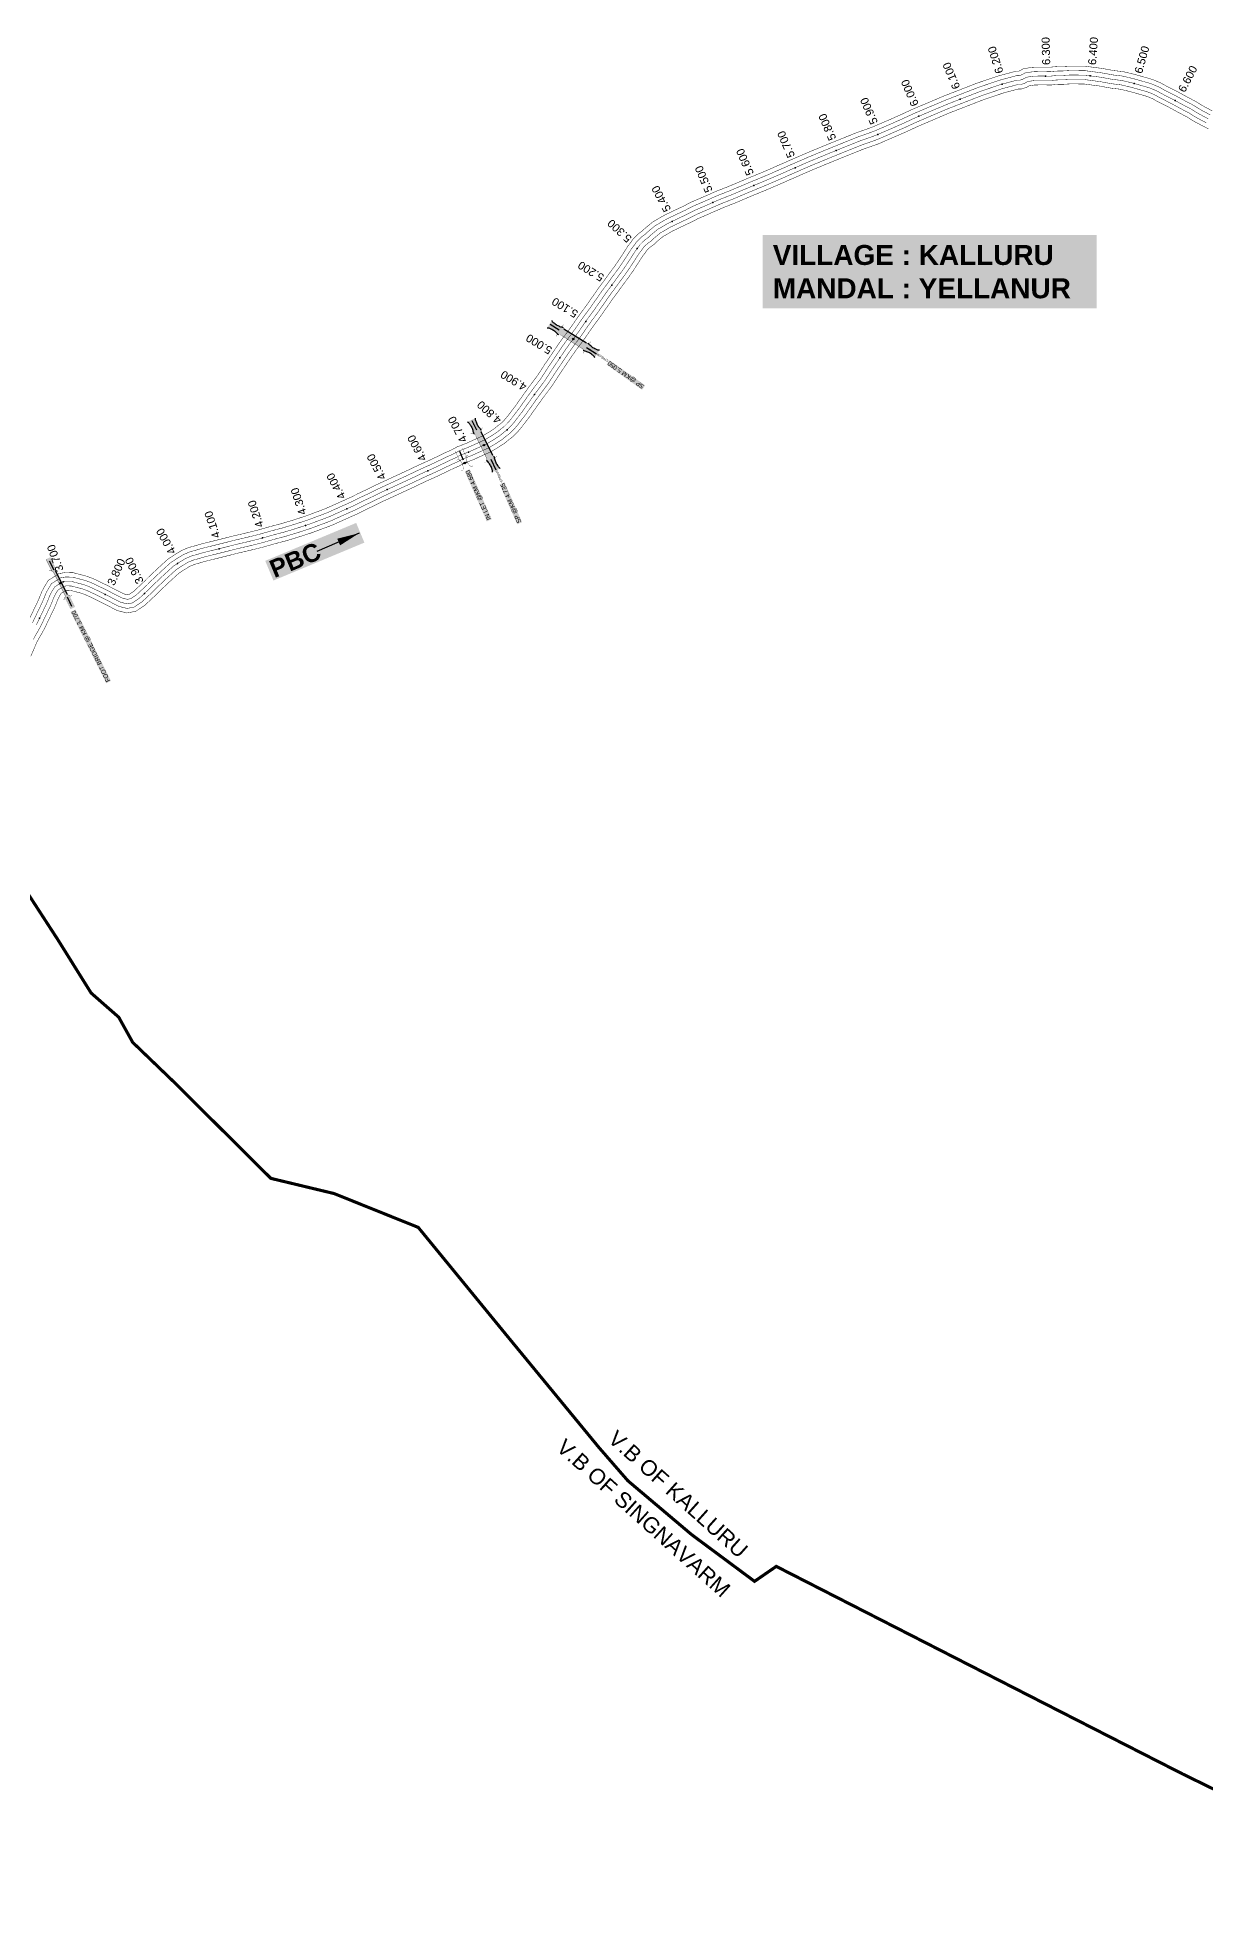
# Model space of a CAD drawing. Header units: inches. Extents: x 174104 to 230935, y 1583276 to 1631460.
# Drawn here: x 180822 to 183449, y 1613856 to 1618053 of the extents above; entities that cross this region are included whole.
import ezdxf
from ezdxf.enums import TextEntityAlignment as Align

# ---------------------------------------------------------------- set-up
doc = ezdxf.new("R2010")
doc.units = ezdxf.units.IN
doc.header["$LTSCALE"] = 15
doc.header["$MEASUREMENT"] = 0
doc.linetypes.add('ACAD_ISO02W100', pattern=[15, 12, -3])
doc.linetypes.add('HIDDEN2', pattern=[0.1875, 0.125, -0.0625])
for name, color, linetype in [('CANAL1', 7, 'Continuous'), ('CSMark', 72, 'Continuous'), ('RE REMARKS', 7, 'Continuous'), ('STRUCTURE', 5, 'Continuous'), ('TEXT', 1, 'Continuous'), ('text2', 7, 'Continuous'), ('VB', 72, 'Continuous'), ('VILLAGE BOUNDRY', 5, 'Continuous')]:
    doc.layers.add(name, color=color, linetype=linetype)
doc.styles.get("Standard").update_dxf_attribs({"font": 'arial.ttf'})
doc.dimstyles.get("Standard").update_dxf_attribs({"dimtxt": 0.18, "dimasz": 0.18, "dimexe": 0.18, "dimexo": 0.0625, "dimgap": 0.09, "dimtad": 0, "dimtih": 1, "dimtoh": 1, "dimdec": 4, "dimzin": 0, "dimdsep": 46, "dimtxsty": 'Standard', "dimcen": 0.09, "dimadec": 0, "dimazin": 0, "dimtfac": 1, "dimtdec": 4, "dimtofl": 0, "dimtmove": 0, "dimatfit": 3, "dimfxl": 1, "dimtolj": 1, "dimtzin": 0, "dimarcsym": 0})

# ---------------------------------------------------------------- blocks, each defined once
blk = doc.blocks.new('SLB')
at = {"layer": 'STRUCTURE'}
h = blk.add_hatch(dxfattribs=at)
h.set_pattern_fill('DOTS', color=6, scale=20, angle=320.3722, style=0)
h.set_pattern_definition([(320.372247934, (-159.4327, -72.9564), (1.2786241598, 0.5641323054), [0, -1.25])])
h.paths.add_polyline_path([(769699.5, 1706871.1), (769699.5, 1706861.1), (769729.1, 1706861.1), (769732.1, 1706863.1), (769792.1, 1706863.1), (769795.1, 1706861.1), (769824.7, 1706861.1), (769824.7, 1706871.1), (769795.1, 1706871.1), (769792.1, 1706869.1), (769732.1, 1706869.1), (769729.1, 1706871.1)])
at = {"layer": 'STRUCTURE', "color": 6, "const_width": 0.628}
for points in [[(769726.1, 1706877.1), (769726.1, 1706873.1), (769732.1, 1706869.1), (769792.1, 1706869.1), (769798.1, 1706873.1), (769798.1, 1706877.1)], [(769726.1, 1706855.1), (769726.1, 1706859.1), (769732.1, 1706863.1), (769792.1, 1706863.1), (769798.1, 1706859.1), (769798.1, 1706855.1)]]:
    blk.add_lwpolyline(points, dxfattribs=at)
at = {"layer": 'STRUCTURE', "color": 6, "linetype": 'ACAD_ISO02W100', "ltscale": 0.5, "const_width": 0.5}
for points in [[(769699.5, 1706871.1), (769729.1, 1706871.1)], [(769699.5, 1706861.1), (769729.1, 1706861.1)], [(769795.1, 1706871.1), (769824.7, 1706871.1)], [(769795.1, 1706861.1), (769824.7, 1706861.1)]]:
    blk.add_lwpolyline(points, dxfattribs=at)
at = {"layer": 'STRUCTURE', "color": 6}
blk.add_lwpolyline([(769732.1, 1706863.1), (769792.1, 1706863.1)], dxfattribs=at)
blk.add_lwpolyline([(769732.1, 1706863.1), (769792.1, 1706863.1)], dxfattribs=at)
at = {"layer": 'STRUCTURE', "color": 0}
blk.add_circle((769762.1, 1706866.1), 1.24, dxfattribs=at)
for points in [[(769703.8, 1706866), (769726.7, 1706866)], [(769818.6, 1706865.8), (769795.7, 1706865.8)]]:
    blk.add_leader(points, dimstyle='Standard', override={"dimasz": 10, "dimgap": 0.09, "dimtad": 0}, dxfattribs=at)
blk = doc.blocks.new('OT')
at = {"layer": 'STRUCTURE', "color": 190}
for points, const_width in [([(769751.4, 1706595.8), (769729.4, 1706595.8)], 0.5), ([(769775.2, 1706601.8), (769775.2, 1706597.8), (769769.2, 1706593.8), (769761.8, 1706593.8), (769754.4, 1706593.8), (769748.4, 1706597.8), (769748.4, 1706601.8)], 0.5), ([(769761.8, 1706593.8), (769761.8, 1706581)], 2.5), ([(769751.4, 1706579), (769729.4, 1706579)], 0.5), ([(769748.4, 1706573), (769748.4, 1706577), (769754.4, 1706581), (769761.8, 1706581), (769761.8, 1706581), (769761.8, 1706581), (769769.2, 1706581), (769775.2, 1706577), (769775.2, 1706573)], 0.5)]:
    blk.add_lwpolyline(points, dxfattribs=dict(at, const_width=const_width))
at = {"layer": 'STRUCTURE', "color": 0}
blk.add_circle((769761.8, 1706587.4), 1.87, dxfattribs=at)
blk.add_leader([(769732.6, 1706587.4), (769753.8, 1706587.4)], dimstyle='Standard', override={"dimasz": 10, "dimgap": 0.09, "dimtad": 0}, dxfattribs=at)
blk = doc.blocks.new('SP')
at = {"layer": 'STRUCTURE'}
h = blk.add_hatch(dxfattribs=at)
h.set_pattern_fill('DASH', color=256, scale=8, style=0)
edge = h.paths.add_edge_path()
edge.add_spline(control_points=[(769825.7, 1706742.1), (769825.3, 1706741.8), (769823.8, 1706740.8), (769820.9, 1706740.3), (769817, 1706739.7), (769811.4, 1706738.9), (769804, 1706739.7), (769798.4, 1706741), (769795.6, 1706741.6)], knot_values=[0, 0, 0, 0, 1.613557, 5.24513, 8.624976, 13.470124, 22.190216, 30.746377, 30.746377, 30.746377, 30.746377], degree=3, periodic=0)
edge.add_line((769795.6, 1706741.6), (769792.6, 1706739.6))
edge.add_line((769792.6, 1706739.6), (769732.6, 1706739.6))
edge.add_line((769732.6, 1706739.6), (769729.6, 1706741.6))
edge.add_spline(control_points=[(769729.6, 1706741.6), (769726.9, 1706740.9), (769721.3, 1706739.5), (769713.9, 1706738.5), (769708.3, 1706739.1), (769704.4, 1706739.6), (769701.5, 1706740), (769700, 1706741), (769699.5, 1706741.3)], knot_values=[0, 0, 0, 0, 8.556161, 17.276253, 22.121402, 25.501247, 29.13282, 30.746377, 30.746377, 30.746377, 30.746377], degree=3, periodic=0)
edge.add_line((769699.5, 1706741.3), (769699.5, 1706722.1))
edge.add_spline(control_points=[(769699.5, 1706722.1), (769700, 1706722.4), (769701.4, 1706723.4), (769704.3, 1706724), (769708.2, 1706724.5), (769713.8, 1706725.3), (769721.2, 1706724.5), (769726.8, 1706723.3), (769729.6, 1706722.6)], knot_values=[0, 0, 0, 0, 1.613557, 5.24513, 8.624976, 13.470124, 22.190216, 30.746377, 30.746377, 30.746377, 30.746377], degree=3, periodic=0)
edge.add_line((769729.6, 1706722.6), (769732.6, 1706724.6))
edge.add_line((769732.6, 1706724.6), (769792.6, 1706724.6))
edge.add_line((769792.6, 1706724.6), (769795.6, 1706722.6))
edge.add_spline(control_points=[(769795.6, 1706722.6), (769798.4, 1706723.3), (769803.9, 1706724.8), (769811.3, 1706725.8), (769817, 1706725.1), (769820.9, 1706724.7), (769823.8, 1706724.2), (769825.2, 1706723.3), (769825.7, 1706723)], knot_values=[0, 0, 0, 0, 8.556161, 17.276253, 22.121402, 25.501247, 29.13282, 30.746377, 30.746377, 30.746377, 30.746377], degree=3, periodic=0)
edge.add_line((769825.7, 1706723), (769825.7, 1706742.1))
h.paths.add_polyline_path([(769764.2, 1706732.1, -1), (769761.1, 1706732.1, -1)], flags=0)
h.paths.add_polyline_path([(769761.1, 1706732.1, 1), (769764.2, 1706732.1, 1)], flags=16)
at = {"layer": 'STRUCTURE', "const_width": 0.628}
for points in [[(769726.6, 1706747.6), (769726.6, 1706743.6), (769732.6, 1706739.6), (769792.6, 1706739.6), (769798.6, 1706743.6), (769798.6, 1706747.6)], [(769726.6, 1706716.6), (769726.6, 1706720.6), (769732.6, 1706724.6), (769792.6, 1706724.6), (769798.6, 1706720.6), (769798.6, 1706716.6)]]:
    blk.add_lwpolyline(points, dxfattribs=at)
at = {"layer": 'STRUCTURE', "color": 3}
blk.add_lwpolyline([(769732.6, 1706724.6), (769792.6, 1706724.6)], dxfattribs=at)
blk.add_lwpolyline([(769732.6, 1706724.6), (769792.6, 1706724.6)], dxfattribs=at)
at = {"layer": 'STRUCTURE', "color": 0}
blk.add_circle((769762.6, 1706732.1), 1.55, dxfattribs=at)
at = {"layer": 'STRUCTURE'}
for points in [[(769699.5, 1706741.3), (769700.9, 1706740.5), (769704.4, 1706739.6), (769707.8, 1706739.2), (769712.6, 1706738.8), (769721.3, 1706739.7), (769729.6, 1706741.6)], [(769699.5, 1706722.1), (769700.9, 1706723), (769704.4, 1706724), (769707.7, 1706724.5), (769712.5, 1706725), (769721.2, 1706724.4), (769729.6, 1706722.6)], [(769825.7, 1706742.1), (769824.3, 1706741.3), (769820.8, 1706740.3), (769817.5, 1706739.8), (769812.7, 1706739.2), (769804, 1706739.9), (769795.6, 1706741.6)], [(769825.7, 1706723), (769824.3, 1706723.8), (769820.8, 1706724.7), (769817.4, 1706725.1), (769812.6, 1706725.5), (769803.9, 1706724.6), (769795.6, 1706722.6)]]:
    blk.add_spline(points, degree=3, dxfattribs=at)
at = {"layer": 'STRUCTURE', "color": 0}
blk.add_text('STREAM', height=5, dxfattribs=at).set_placement((769684.3, 1706732.1), align=Align.MIDDLE_CENTER)
for points in [[(769727.4, 1706732.1), (769700.8, 1706732.1)], [(769824.4, 1706732.1), (769800.5, 1706732.1)]]:
    blk.add_leader(points, dimstyle='Standard', override={"dimasz": 10, "dimgap": 0.09, "dimtad": 0}, dxfattribs=at)
blk = doc.blocks.new('GGG')
at = {"layer": 'STRUCTURE', "color": 5, "insert": (181339.4, 1616872.7), "char_height": 40, "width": 213.631, "attachment_point": 1, "rotation": 22.6465, "bg_fill": 1, "box_fill_scale": 1.1, "bg_fill_color": 7, "bg_fill_true_color": 16777215, "bg_fill_transparency": 0}
blk.add_mtext('{\\fArial|b1|i0|c0|p34;\\C1;PBC}', dxfattribs=at)
at = {"layer": 'RE REMARKS', "color": 1}
blk.add_leader([(181545.2, 1616937), (181450.2, 1616896)], dimstyle='Standard', override={"dimasz": 50}, dxfattribs=at)

msp = doc.modelspace()

# ---------------------------------------------------------------- linework, layer by layer
at = {"layer": 'CANAL1', "color": 200, "const_width": 1}
for points in [[(180801.62912, 1616739.91311), (180824.18452, 1616787.02387), (180831.87772, 1616806.06768), (180837.61276, 1616817.05792), (180846.10672, 1616830.79011), (180858.63105, 1616838.83284), (180870.01681, 1616846.15287), (180884.85859, 1616848.64771), (180902.46203, 1616848.14506), (180917.40191, 1616844.20197), (180933.47394, 1616840.01501), (180950.04795, 1616833.53071), (180979.34093, 1616819.31472), (181015.47813, 1616800.72887), (181024.24217, 1616798.48645), (181027.77647, 1616799.15595), (181038.21856, 1616806.20712), (181060.91851, 1616827.3743), (181071.19764, 1616837.75894), (181090.9333, 1616856.41984), (181116.26081, 1616879.57388), (181145.44368, 1616897.9257), (181162.20565, 1616904.86102), (181171.14509, 1616907.2869), (181180.64622, 1616909.99033), (181186.81646, 1616911.89346), (181200.70401, 1616915.40994), (181223.85506, 1616921.07346), (181264.20715, 1616931.2997), (181284.19715, 1616935.89568), (181303.74631, 1616940.60941), (181317.31139, 1616943.96838), (181346.14785, 1616952.19187), (181371.94467, 1616958.95537), (181399.87521, 1616967.48916), (181425.46711, 1616975.76053), (181442.5287, 1616982.17243), (181468.75875, 1616991.87847), (181485.42033, 1616999.40467), (181500.09559, 1617005.99966), (181525.54331, 1617017.35298), (181542.81545, 1617026.01762), (181550.85891, 1617029.89245), (181557.94854, 1617033.11025), (181582.94943, 1617045.44753), (181650.4355, 1617076.55188), (181679.83675, 1617090.58039), (181696.34685, 1617097.93797), (181705.46476, 1617102.07706), (181723.19454, 1617110.47128), (181740.71563, 1617119.0344), (181751.87807, 1617123.79931), (181766.21881, 1617131.47153), (181785.20699, 1617138.73053), (181824.45797, 1617156.46981), (181848.50021, 1617171.45671), (181857.952, 1617179.30075), (181864.85803, 1617184.5908), (181871.56455, 1617191.23647), (181878.95109, 1617199.7734), (181887.31282, 1617210.86139), (181895.80741, 1617221.81906), (181917.84029, 1617252.99494), (181929.39171, 1617268.84449), (181946.25015, 1617291.21234), (181962.74007, 1617316.82076), (182000.47622, 1617372.10283), (182015.67315, 1617392.03574), (182043.15087, 1617431.43392), (182052.36672, 1617443.62879), (182059.85851, 1617454.15036), (182087.46675, 1617493.61877), (182095.17813, 1617503.69254), (182105.04373, 1617517.42575), (182120.0724, 1617537.73804), (182129.02795, 1617550.51614), (182139.64052, 1617566.82775), (182144.4532, 1617574.53751), (182149.88286, 1617583.0982), (182155.60385, 1617590.34839), (182161.31635, 1617598.70356), (182169.36565, 1617606.85163), (182176.13754, 1617612.92157), (182182.93327, 1617617.74039), (182185.88134, 1617620.78584), (182193.3055, 1617627.06141), (182205.63818, 1617637.26478), (182232.09558, 1617652.5718), (182257.79879, 1617664.82354), (182274.44912, 1617672.65761), (182292.41878, 1617681.97033), (182305.9421, 1617687.64454), (182348.90649, 1617706.49795), (182375.53925, 1617716.88287), (182419.32098, 1617735.43879), (182447.48084, 1617746.98062), (182470.87831, 1617756.99311), (182495.30043, 1617767.73215), (182510.81603, 1617774.539), (182526.65999, 1617781.49562), (182553.59416, 1617793.13787), (182595.48021, 1617810.4281), (182621.75482, 1617821.10329), (182664.26009, 1617838.18583), (182698.41549, 1617850.21351), (182742.14059, 1617869.07247), (182763.46832, 1617878.49692), (182786.50808, 1617889.24606), (182858.90447, 1617920.03437), (182935.73186, 1617949.87984), (182982.05805, 1617965.58575), (183000.1988, 1617970.45442), (183011.03223, 1617973.35837), (183022.47547, 1617976.46199), (183028.64611, 1617976.47359), (183030.7921, 1617977.2265), (183039.25149, 1617981.9949), (183059.3977, 1617985.22923), (183078.8649, 1617985.78851), (183099.9293, 1617985.45747), (183105.33953, 1617986.13001), (183111.65942, 1617986.61667), (183119.81645, 1617987.08786), (183127.33181, 1617986.95955), (183145.1054, 1617988.05862), (183179.32848, 1617987.63672), (183216.91364, 1617982.65077), (183242.90044, 1617977.89627), (183263.75436, 1617975.50019), (183289.65098, 1617969.34163), (183300.73835, 1617966.20998), (183320.29753, 1617960.67313), (183328.17369, 1617958.3851), (183334.92648, 1617955.82341), (183347.95876, 1617950.31542), (183359.94693, 1617943.58701), (183385.50851, 1617930.64437), (183405.42524, 1617919.76177), (183426.70801, 1617908.63992), (183443.71695, 1617898.09767), (183464.55214, 1617887.00646)], [(180806.71806, 1616660.11059), (180821.2953, 1616693.5848), (180837.09688, 1616721.36489), (180860.80348, 1616770.88013), (180868.23828, 1616789.28432), (180872.39924, 1616797.25808), (180875.35328, 1616802.03389), (180880.24495, 1616805.17516), (180884.74319, 1616808.06713), (180887.62941, 1616808.55229), (180896.71197, 1616808.29294), (180907.25609, 1616805.51003), (180921.10206, 1616801.90299), (180934.00405, 1616796.85529), (180961.45907, 1616783.53128), (181001.19387, 1616763.09513), (181022.94583, 1616757.52955), (181043.32553, 1616761.39005), (181063.20344, 1616774.81288), (181088.78349, 1616798.6657), (181099.16036, 1616809.14906), (181118.1707, 1616827.12416), (181140.59719, 1616847.62612), (181163.86832, 1616862.2603), (181175.14235, 1616866.92498), (181181.85691, 1616868.7471), (181192.01578, 1616871.63767), (181197.62754, 1616873.36854), (181210.36599, 1616876.59406), (181233.52094, 1616882.25854), (181273.60285, 1616892.4163), (181293.36685, 1616896.96032), (181313.24169, 1616901.75259), (181327.60661, 1616905.30962), (181356.70615, 1616913.60813), (181382.86533, 1616920.46663), (181411.87079, 1616929.32884), (181438.66089, 1616937.98747), (181456.5053, 1616944.69357), (181483.95125, 1616954.84953), (181501.85167, 1616962.93533), (181516.44241, 1616969.49234), (181542.66869, 1616981.19302), (181560.46455, 1616990.12038), (181567.80709, 1616993.65755), (181575.06946, 1616996.95375), (181600.17457, 1617009.34247), (181667.4205, 1617040.33612), (181696.59325, 1617054.25561), (181712.75515, 1617061.45803), (181722.29124, 1617065.78694), (181740.53546, 1617074.42472), (181757.36037, 1617082.6476), (181769.19793, 1617087.70069), (181782.86119, 1617095.01047), (181800.59901, 1617101.79147), (181843.35803, 1617121.11619), (181871.95979, 1617138.94529), (181882.896, 1617148.02125), (181891.20397, 1617154.3852), (181900.80945, 1617163.90353), (181910.07891, 1617174.6166), (181919.08918, 1617186.56461), (181927.96259, 1617198.01094), (181950.33771, 1617229.67106), (181961.52829, 1617245.02551), (181979.08185, 1617268.31566), (181996.07993, 1617294.71324), (182032.92178, 1617348.68517), (182047.99685, 1617368.45826), (182075.52313, 1617407.92608), (182084.62128, 1617419.96521), (182092.53949, 1617431.08564), (182119.75125, 1617469.98723), (182127.30987, 1617479.86146), (182137.36627, 1617493.86025), (182152.5336, 1617514.35996), (182162.18005, 1617528.12386), (182173.37348, 1617545.32825), (182178.3088, 1617553.23449), (182182.55914, 1617559.9358), (182187.85215, 1617566.64361), (182192.30365, 1617573.15444), (182196.96835, 1617577.87637), (182201.13646, 1617581.61243), (182209.09473, 1617587.25561), (182213.23066, 1617591.52816), (182218.9665, 1617596.37659), (182228.56182, 1617604.31522), (182250.74642, 1617617.1502), (182274.91921, 1617628.67246), (182292.17288, 1617636.79039), (182309.38722, 1617645.71167), (182321.7179, 1617650.88546), (182364.21551, 1617669.53405), (182390.61275, 1617679.82713), (182434.71102, 1617698.51721), (182462.93516, 1617710.08538), (182486.79769, 1617720.29689), (182511.40157, 1617731.11585), (182526.88597, 1617737.909), (182542.63601, 1617744.82438), (182569.16184, 1617756.29013), (182610.63979, 1617773.4119), (182636.74118, 1617784.01671), (182678.36791, 1617800.74617), (182712.99651, 1617812.94049), (182758.14541, 1617832.41353), (182780.00968, 1617842.07508), (182802.79592, 1617852.70594), (182873.97753, 1617882.97763), (182949.40214, 1617912.27816), (182993.67595, 1617927.28825), (183010.5672, 1617931.82158), (183021.44577, 1617934.73763), (183027.84053, 1617936.47201), (183035.49589, 1617936.48641), (183047.3619, 1617940.6495), (183052.65851, 1617943.6351), (183063.1583, 1617945.32077), (183079.1251, 1617945.77949), (183102.0927, 1617945.41853), (183109.34447, 1617946.31999), (183114.34858, 1617946.70533), (183120.62955, 1617947.06814), (183128.22619, 1617946.93845), (183146.0946, 1617948.04338), (183176.44152, 1617947.66928), (183210.68036, 1617943.12723), (183237.01156, 1617938.30973), (183256.81964, 1617936.03381), (183279.58302, 1617930.62037), (183289.86565, 1617927.71602), (183309.27047, 1617922.22287), (183315.48031, 1617920.4189), (183320.04152, 1617918.68859), (183330.32924, 1617914.34058), (183341.11507, 1617908.28699), (183366.87949, 1617895.24163), (183386.57076, 1617884.48223), (183406.88199, 1617873.86808), (183423.76105, 1617863.40633), (183446.13586, 1617851.49554), (183455.78238, 1617846.62367)]]:
    msp.add_lwpolyline(points, dxfattribs=at)
at = {"layer": 'CANAL1', "color": 5, "const_width": 1}
for points in [[(180810.49606, 1616735.27605), (180833.33926, 1616782.98794), (180840.96786, 1616801.87184), (180846.30938, 1616812.10796), (180853.41836, 1616823.60106), (180864.03453, 1616830.41842), (180873.6984, 1616836.63144), (180885.55129, 1616838.62386), (180901.02452, 1616838.18203), (180914.86545, 1616834.52899), (180930.38097, 1616830.48701), (180946.03697, 1616824.36185), (180974.87046, 1616810.36886), (181011.90706, 1616791.32043), (181023.91808, 1616788.24723), (181031.66373, 1616789.71448), (181044.46478, 1616798.35856), (181067.88475, 1616820.19715), (181078.18832, 1616830.60647), (181097.74265, 1616849.09592), (181122.34491, 1616871.58694), (181150.04984, 1616889.00935), (181165.43982, 1616895.37701), (181173.82305, 1616897.65195), (181183.48861, 1616900.40216), (181189.51923, 1616902.26223), (181203.11951, 1616905.70597), (181226.27153, 1616911.36973), (181266.55607, 1616921.57885), (181286.48957, 1616926.16184), (181306.12016, 1616930.89521), (181319.88519, 1616934.30369), (181348.78742, 1616942.54594), (181374.67484, 1616949.33319), (181402.8741, 1616957.94908), (181428.76556, 1616966.31726), (181446.02285, 1616972.80272), (181472.55688, 1616982.62123), (181489.52817, 1616990.28733), (181504.1823, 1616996.87283), (181529.82465, 1617008.31299), (181547.22773, 1617017.04331), (181555.09595, 1617020.83373), (181562.22877, 1617024.07113), (181587.25571, 1617036.42127), (181654.68175, 1617067.49794), (181684.02588, 1617081.4992), (181700.44892, 1617088.81799), (181709.67138, 1617093.00453), (181727.52977, 1617101.45964), (181744.87681, 1617109.9377), (181756.20804, 1617114.77465), (181770.37941, 1617122.35627), (181789.05499, 1617129.49576), (181829.18298, 1617147.6314), (181854.3651, 1617163.32885), (181864.188, 1617171.48087), (181871.44452, 1617177.0394), (181878.87577, 1617184.40323), (181886.73305, 1617193.4842), (181895.25691, 1617204.78719), (181903.8462, 1617215.86703), (181925.96465, 1617247.16397), (181937.42586, 1617262.88974), (181954.45808, 1617285.48817), (181971.07504, 1617311.29388), (182008.58761, 1617366.24841), (182023.75408, 1617386.14137), (182051.24393, 1617425.55696), (182060.43036, 1617437.7129), (182068.02875, 1617448.38418), (182095.53788, 1617487.71088), (182103.21106, 1617497.73477), (182113.12437, 1617511.53437), (182128.1877, 1617531.89352), (182137.31597, 1617544.91807), (182148.07376, 1617561.45288), (182152.9171, 1617569.21176), (182158.05193, 1617577.3076), (182163.66593, 1617584.4222), (182169.06317, 1617592.31628), (182176.26632, 1617599.60781), (182182.38727, 1617605.09428), (182189.47363, 1617610.1192), (182192.71867, 1617613.47142), (182199.72075, 1617619.3902), (182211.36909, 1617629.02739), (182236.75829, 1617643.7164), (182262.07889, 1617655.78577), (182278.88006, 1617663.6908), (182296.66089, 1617672.90566), (182309.88605, 1617678.45477), (182352.73374, 1617697.25698), (182379.30763, 1617707.61894), (182423.16849, 1617726.20839), (182451.34442, 1617737.75681), (182474.85815, 1617747.81905), (182499.32572, 1617758.57808), (182514.83352, 1617765.3815), (182530.65399, 1617772.32781), (182557.48608, 1617783.92594), (182599.27011, 1617801.17405), (182625.50141, 1617811.83165), (182667.78704, 1617828.82592), (182702.06074, 1617840.89526), (182746.1418, 1617859.90773), (182767.60366, 1617869.39146), (182790.58004, 1617880.11103), (182862.67274, 1617910.77018), (182939.14943, 1617940.47942), (182984.96252, 1617956.01137), (183002.7909, 1617960.79621), (183013.63561, 1617963.70319), (183023.81673, 1617966.4645), (183030.35856, 1617966.4768), (183034.93455, 1617968.08225), (183042.60325, 1617972.40495), (183060.33785, 1617975.25212), (183078.92995, 1617975.78626), (183100.47015, 1617975.44773), (183106.34077, 1617976.17751), (183112.33171, 1617976.63884), (183120.01973, 1617977.08293), (183127.55541, 1617976.95427), (183145.3527, 1617978.05481), (183178.60674, 1617977.64486), (183215.35532, 1617972.76988), (183241.42822, 1617967.99964), (183262.02068, 1617965.63359), (183287.13399, 1617959.66131), (183298.02017, 1617956.58649), (183317.54077, 1617951.06057), (183325.00034, 1617948.89355), (183331.20524, 1617946.5397), (183343.55138, 1617941.32171), (183355.23896, 1617934.76201), (183380.85126, 1617921.79368), (183400.71162, 1617910.94188), (183421.7515, 1617899.94696), (183438.72798, 1617889.42483), (183459.94807, 1617878.12873)], [(180812.33965, 1616698.0659), (180828.22994, 1616726.00195), (180851.64874, 1616774.91606), (180859.14814, 1616793.48016), (180863.70262, 1616802.20804), (180868.04164, 1616809.22294), (180874.84147, 1616813.58958), (180881.0616, 1616817.58856), (180886.93671, 1616818.57614), (180898.14948, 1616818.25597), (180909.79255, 1616815.18301), (180924.19503, 1616811.43099), (180938.01503, 1616806.02415), (180965.92954, 1616792.47714), (181004.76494, 1616772.50357), (181023.26992, 1616767.76877), (181039.43827, 1616770.83152), (181056.95722, 1616782.66144), (181081.81725, 1616805.84285), (181092.16968, 1616816.30153), (181111.36135, 1616834.44808), (181134.51309, 1616855.61306), (181159.26216, 1616871.17665), (181171.90818, 1616876.40899), (181179.17895, 1616878.38205), (181189.17339, 1616881.22584), (181194.92477, 1616882.99977), (181207.95049, 1616886.29803), (181231.10447, 1616891.96227), (181271.25393, 1616902.13715), (181291.07443, 1616906.69416), (181310.86784, 1616911.46679), (181325.03281, 1616914.97431), (181354.06658, 1616923.25406), (181380.13516, 1616930.08881), (181408.8719, 1616938.86892), (181435.36244, 1616947.43074), (181453.01115, 1616954.06328), (181480.15312, 1616964.10677), (181497.74383, 1616972.05267), (181512.3557, 1616978.61917), (181538.38735, 1616990.23301), (181556.05227, 1616999.09469), (181563.57005, 1617002.71627), (181570.78923, 1617005.99287), (181595.86829, 1617018.36873), (181663.17425, 1617049.39006), (181692.40412, 1617063.3368), (181708.65308, 1617070.57801), (181718.08462, 1617074.85947), (181736.20023, 1617083.43636), (181753.19919, 1617091.7443), (181764.86796, 1617096.72535), (181778.70059, 1617104.12573), (181796.75101, 1617111.02624), (181838.63302, 1617129.9546), (181866.0949, 1617147.07315), (181876.66, 1617155.84113), (181884.61748, 1617161.9366), (181893.49823, 1617170.73677), (181902.29695, 1617180.9058), (181911.14509, 1617192.63881), (181919.9238, 1617203.96297), (181942.21335, 1617235.50203), (181953.49414, 1617250.98026), (181970.87392, 1617274.03983), (181987.74496, 1617300.24012), (182024.81039, 1617354.53959), (182039.91592, 1617374.35263), (182067.43007, 1617413.80304), (182076.55764, 1617425.8811), (182084.36925, 1617436.85182), (182111.68012, 1617475.89512), (182119.27694, 1617485.81923), (182129.28563, 1617499.75163), (182144.4183, 1617520.20448), (182153.89203, 1617533.72193), (182164.94024, 1617550.70312), (182169.8449, 1617558.56024), (182174.39007, 1617565.7264), (182179.79007, 1617572.5698), (182184.55683, 1617579.54172), (182190.06768, 1617585.12019), (182194.88673, 1617589.43972), (182202.55437, 1617594.8768), (182206.39333, 1617598.84258), (182212.55125, 1617604.0478), (182222.83091, 1617612.55261), (182246.08371, 1617626.0056), (182270.63911, 1617637.71023), (182287.74194, 1617645.7572), (182305.14511, 1617654.77634), (182317.77395, 1617660.07523), (182360.38826, 1617678.77502), (182386.84437, 1617689.09106), (182430.86351, 1617707.74761), (182459.07158, 1617719.30919), (182482.81785, 1617729.47095), (182507.37628, 1617740.26992), (182522.86848, 1617747.0665), (182538.64201, 1617753.99219), (182565.26992, 1617765.50206), (182606.84989, 1617782.66595), (182632.99459, 1617793.28835), (182674.84096, 1617810.10608), (182709.35126, 1617822.25874), (182754.1442, 1617841.57827), (182775.87434, 1617851.18054), (182798.72396, 1617861.84097), (182870.20926, 1617892.24182), (182945.98457, 1617921.67858), (182990.77148, 1617936.86263), (183007.9751, 1617941.47979), (183018.84239, 1617944.39281), (183026.49927, 1617946.4695), (183033.78344, 1617946.4832), (183043.21945, 1617949.79375), (183049.30675, 1617953.22505), (183062.21815, 1617955.29788), (183079.06005, 1617955.78174), (183101.55185, 1617955.42827), (183108.34323, 1617956.27249), (183113.67629, 1617956.68316), (183120.42627, 1617957.07307), (183128.00259, 1617956.94373), (183145.8473, 1617958.04719), (183177.16326, 1617957.66114), (183212.23868, 1617953.00812), (183238.48378, 1617948.20636), (183258.55332, 1617945.90041), (183282.10001, 1617940.30069), (183292.58383, 1617937.33951), (183312.02723, 1617931.83543), (183318.65366, 1617929.91045), (183323.76276, 1617927.9723), (183334.73662, 1617923.33429), (183345.82304, 1617917.11199), (183371.53674, 1617904.09232), (183391.28438, 1617893.30212), (183411.8385, 1617882.56104), (183428.75002, 1617872.07917), (183450.73993, 1617860.37327)]]:
    msp.add_lwpolyline(points, dxfattribs=at)
at = {"layer": 'CANAL1', "color": 1, "linetype": 'HIDDEN2', "ltscale": 4, "const_width": 1}
msp.add_lwpolyline([(180819.363, 1616730.639), (180842.494, 1616778.952), (180850.058, 1616797.676), (180855.006, 1616807.158), (180860.73, 1616816.412), (180869.438, 1616822.004), (180877.38, 1616827.11), (180886.244, 1616828.6), (180899.587, 1616828.219), (180912.329, 1616824.856), (180927.288, 1616820.959), (180942.026, 1616815.193), (180970.4, 1616801.423), (181008.336, 1616781.912), (181023.594, 1616778.008), (181035.551, 1616780.273), (181050.711, 1616790.51), (181074.851, 1616813.02), (181085.179, 1616823.454), (181104.552, 1616841.772), (181128.429, 1616863.6), (181154.656, 1616880.093), (181168.674, 1616885.893), (181176.501, 1616888.017), (181186.331, 1616890.814), (181192.222, 1616892.631), (181205.535, 1616896.002), (181228.688, 1616901.666), (181268.905, 1616911.858), (181288.782, 1616916.428), (181308.494, 1616921.181), (181322.459, 1616924.639), (181351.427, 1616932.9), (181377.405, 1616939.711), (181405.873, 1616948.409), (181432.064, 1616956.874), (181449.517, 1616963.433), (181476.355, 1616973.364), (181493.636, 1616981.17), (181508.269, 1616987.746), (181534.106, 1616999.273), (181551.64, 1617008.069), (181559.333, 1617011.775), (181566.509, 1617015.032), (181591.562, 1617027.395), (181658.928, 1617058.444), (181688.215, 1617072.418), (181704.551, 1617079.698), (181713.878, 1617083.932), (181731.865, 1617092.448), (181749.038, 1617100.841), (181760.538, 1617105.75), (181774.54, 1617113.241), (181792.903, 1617120.261), (181833.908, 1617138.793), (181860.23, 1617155.201), (181870.424, 1617163.661), (181878.031, 1617169.488), (181886.187, 1617177.57), (181894.515, 1617187.195), (181903.201, 1617198.713), (181911.885, 1617209.915), (181934.089, 1617241.333), (181945.46, 1617256.935), (181962.666, 1617279.764), (181979.41, 1617305.767), (182016.699, 1617360.394), (182027.05059, 1617373.97158), (182031.835, 1617380.247), (182059.337, 1617419.68), (182068.494, 1617431.797), (182076.199, 1617442.618), (182103.609, 1617481.803), (182111.244, 1617491.777), (182121.205, 1617505.643), (182136.303, 1617526.049), (182145.604, 1617539.32), (182156.507, 1617556.078), (182161.381, 1617563.886), (182166.221, 1617571.517), (182171.728, 1617578.496), (182176.81, 1617585.929), (182183.167, 1617592.364), (182188.637, 1617597.267), (182196.014, 1617602.498), (182199.556, 1617606.157), (182206.136, 1617611.719), (182217.1, 1617620.79), (182241.421, 1617634.861), (182266.359, 1617646.748), (182283.311, 1617654.724), (182300.903, 1617663.841), (182313.83, 1617669.265), (182356.561, 1617688.016), (182383.076, 1617698.355), (182427.016, 1617716.978), (182455.208, 1617728.533), (182478.838, 1617738.645), (182503.351, 1617749.424), (182518.851, 1617756.224), (182534.648, 1617763.16), (182561.378, 1617774.714), (182603.06, 1617791.92), (182629.248, 1617802.56), (182671.314, 1617819.466), (182705.706, 1617831.577), (182750.143, 1617850.743), (182771.739, 1617860.286), (182794.652, 1617870.976), (182866.441, 1617901.506), (182942.567, 1617931.079), (182987.867, 1617946.437), (183005.383, 1617951.138), (183016.239, 1617954.048), (183025.158, 1617956.467), (183032.071, 1617956.48), (183039.077, 1617958.938), (183045.955, 1617962.815), (183061.278, 1617965.275), (183078.995, 1617965.784), (183101.011, 1617965.438), (183107.342, 1617966.225), (183113.004, 1617966.661), (183120.223, 1617967.078), (183127.779, 1617966.949), (183145.6, 1617968.051), (183177.885, 1617967.653), (183213.797, 1617962.889), (183239.956, 1617958.103), (183260.287, 1617955.767), (183284.617, 1617949.981), (183295.302, 1617946.963), (183314.784, 1617941.448), (183321.827, 1617939.402), (183327.484, 1617937.256), (183339.144, 1617932.328), (183350.531, 1617925.937), (183376.194, 1617912.943), (183395.998, 1617902.122), (183416.795, 1617891.254), (183433.739, 1617880.752), (183455.344, 1617869.251)], dxfattribs=at)
at = {"layer": 'text2', "color": 2, "linetype": 'Continuous'}
for p in [(182991.72708, 1617947.47298), (183089.44744, 1617965.61973), (183189.77676, 1617966.07547), (183288.70974, 1617948.825), (182897.15267, 1617913.4367), (183381.09606, 1617910.26449), (182804.23058, 1617875.04952), (182712.26889, 1617834.40762), (182618.49695, 1617798.19192), (182525.79043, 1617759.2709), (182433.40416, 1617719.5963), (182340.56979, 1617680.99882), (182249.40504, 1617638.66669), (182170.96606, 1617577.5304), (182113.58151, 1617495.03089), (182054.93748, 1617413.37187), (181996.85389, 1617331.32165), (181939.51428, 1617248.77696), (181877.98581, 1617169.45339), (181791.25726, 1617119.63185), (181699.97427, 1617077.65842), (181608.77289, 1617035.3275), (181518.00984, 1616992.09181), (181424.81565, 1616954.53131), (181230.72468, 1616902.18215), (181328.32846, 1616926.31283), (181136.69736, 1616868.7996), (180879.37896, 1616827.44602), (180974.16969, 1616799.4842), (181062.35284, 1616801.36575), (180826.53276, 1616745.61425)]:
    msp.add_point(p, dxfattribs=at)
at = {"layer": 'text2', "color": 3, "linetype": 'Continuous'}
for p in [(182027.05059, 1617373.97158), (181774.7837, 1617113.33417), (181825.99761, 1617135.21794), (180873.409, 1616824.557)]:
    msp.add_point(p, dxfattribs=at)
at = {"layer": 'VILLAGE BOUNDRY', "linetype": 'HIDDEN2', "ltscale": 20, "const_width": 7}
msp.add_lwpolyline([(180703.81677, 1616274.89671), (180867.18311, 1616023.32273), (180942.5644, 1615902.50866), (181004.72633, 1615848.00843), (181035.92385, 1615791.66144), (181127.39775, 1615703.63013), (181346.79531, 1615485.52839), (181489.12353, 1615451.30342), (181678.33285, 1615375.19362), (181875.67327, 1615134.12), (182084.72782, 1614880.00741), (182149.83824, 1614805.11903), (182293.33952, 1614683.87658), (182434.73422, 1614578.85211), (182483.59632, 1614612.52829), (183085.76749, 1614304.59237), (183397.58349, 1614145.45874), (183707.92952, 1613993.73509), (183789.51668, 1613954.14864), (183929.70485, 1613885.5791), (184042.92983, 1613936.06172), (183929.70485, 1613885.5791), (183983.23142, 1613867.65536), (183963.86378, 1613828.2017)], dxfattribs=at)

# ---------------------------------------------------------------- block references
at = {"layer": 'STRUCTURE', "color": 0}
for name, p, rotation in [('SP', (1746637.1447, 2645704.79889), 147.5907955527574), ('SP', (2053206.46623, 1675480.55755), 116.0618839073477), ('OT', (-1690306.48383, 1633072.39419), 293.7889289388199), ('SLB', (2051856.77981, 1689945.79316), 116.5124907775681)]:
    msp.add_blockref(name, p, dxfattribs=dict(at, rotation=rotation))
at = {"layer": 'text2'}
msp.add_blockref('GGG', (0, 0), dxfattribs=at)

# ---------------------------------------------------------------- texts
at = {"layer": 'CSMark', "color": 1}
for s, rotation, p in [('6.200', 107.36928414, (182986.22164, 1617971.7367, 96)), ('6.300', 91.443164, (183090.81123, 1617990.4628, 96)), ('6.400', 85.61530038, (183193.65606, 1617990.65165, 96)), ('6.500', 74.20895521, (183297.37275, 1617972.14859, 96)), ('6.100', 112.57672948, (182889.46773, 1617937.10059, 96)), ('6.600', 62.40173947, (183394.34824, 1617931.32198, 96)), ('6.000', 113.10976085, (182796.32582, 1617898.64089, 96)), ('5.900', 113.10976085, (182704.36413, 1617857.99899, 96)), ('5.800', 113.10976085, (182610.59219, 1617821.78329, 96)), ('5.700', 113.10976085, (182517.88567, 1617782.86227, 96)), ('5.600', 113.10976085, (182425.49941, 1617743.18768, 96)), ('5.500', 113.10976085, (182332.66503, 1617704.59019, 96)), ('5.400', 118.00864241, (182239.51451, 1617661.49683, 96)), ('5.300', 137.41487492, (182154.05182, 1617595.77722, 96)), ('5.200', 148.54398376, (182093.46334, 1617509.66978, 96)), ('5.100', 148.54398376, (182034.81931, 1617428.01076, 96)), ('5.000', 148.54398376, (181976.73572, 1617345.96054, 96)), ('4.900', 148.54398376, (181919.65633, 1617263.77289, 96)), ('4.800', 137.64774174, (181860.99756, 1617187.63131, 96)), ('4.700', 117.91654602, (181781.34923, 1617142.46054, 96)), ('4.600', 117.91654602, (181690.06624, 1617100.48711, 96)), ('4.500', 117.91654602, (181598.86486, 1617058.15619, 96)), ('4.400', 117.91654602, (181508.10181, 1617014.9205, 96)), ('4.300', 108.20367919, (181418.90108, 1616978.70436, 96)), ('4.100', 108.20367919, (181224.81012, 1616926.35519, 96)), ('4.200', 108.20367919, (181322.4139, 1616950.48588, 96)), ('4.000', 119.32226971, (181126.23227, 1616891.37836, 96)), ('3.700', 110.14770181, (180872.64777, 1616851.40451, 96)), ('3.800', 65.5963255, (180986.18095, 1616821.27979, 96)), ('3.900', 115.85425868, (181053.27274, 1616824.5362, 96))]:
    msp.add_text(s, height=18, rotation=rotation, dxfattribs=at).set_placement(p, align=Align.MIDDLE_LEFT)
at = {"layer": 'STRUCTURE', "color": 5, "char_height": 10, "attachment_point": 1, "bg_fill": 1, "box_fill_scale": 1.1, "bg_fill_color": 7, "bg_fill_true_color": 16777215, "bg_fill_transparency": 0}
for s, insert, width, rotation in [('SP @KM 5.050', (182181.51646, 1617261.23887), 95.9253752, 144.69173156), ('IN LET @KM 4.680', (181833.05567, 1616965.04887), 120.8708049, 113.78892894), ('SP @KM 4.735', (181901.39071, 1616958.40276), 96.0345157, 113.78892894), ('FOOT BRIDGE @ KM 3.700', (180976.96492, 1616600.70559), 177.4124147, 116.51249078)]:
    msp.add_mtext(s, dxfattribs=dict(at, insert=insert, width=width, rotation=rotation))
at = {"layer": 'TEXT', "insert": (182475.73214, 1617585.58903), "char_height": 45, "width": 706.0028426, "attachment_point": 1, "bg_fill": 1, "box_fill_scale": 1.5, "bg_fill_color": 50, "bg_fill_transparency": 0}
msp.add_mtext('{\\fArial|b1|i0|c0|p34;\\C5;VILLAGE : KALLURU\\PMANDAL : YELLANUR }', dxfattribs=at)
at = {"layer": 'VB', "color": 1}
for s, p in [('V.B OF SINGNAVARM', (181998.13252, 1614889.01689)), ('V.B OF KALLURU', (182114.23366, 1614908.36768))]:
    msp.add_text(s, height=35, rotation=318.09694223, dxfattribs=at).set_placement(p, align=Align.MIDDLE_LEFT)

doc.saveas('drawing.dxf')
